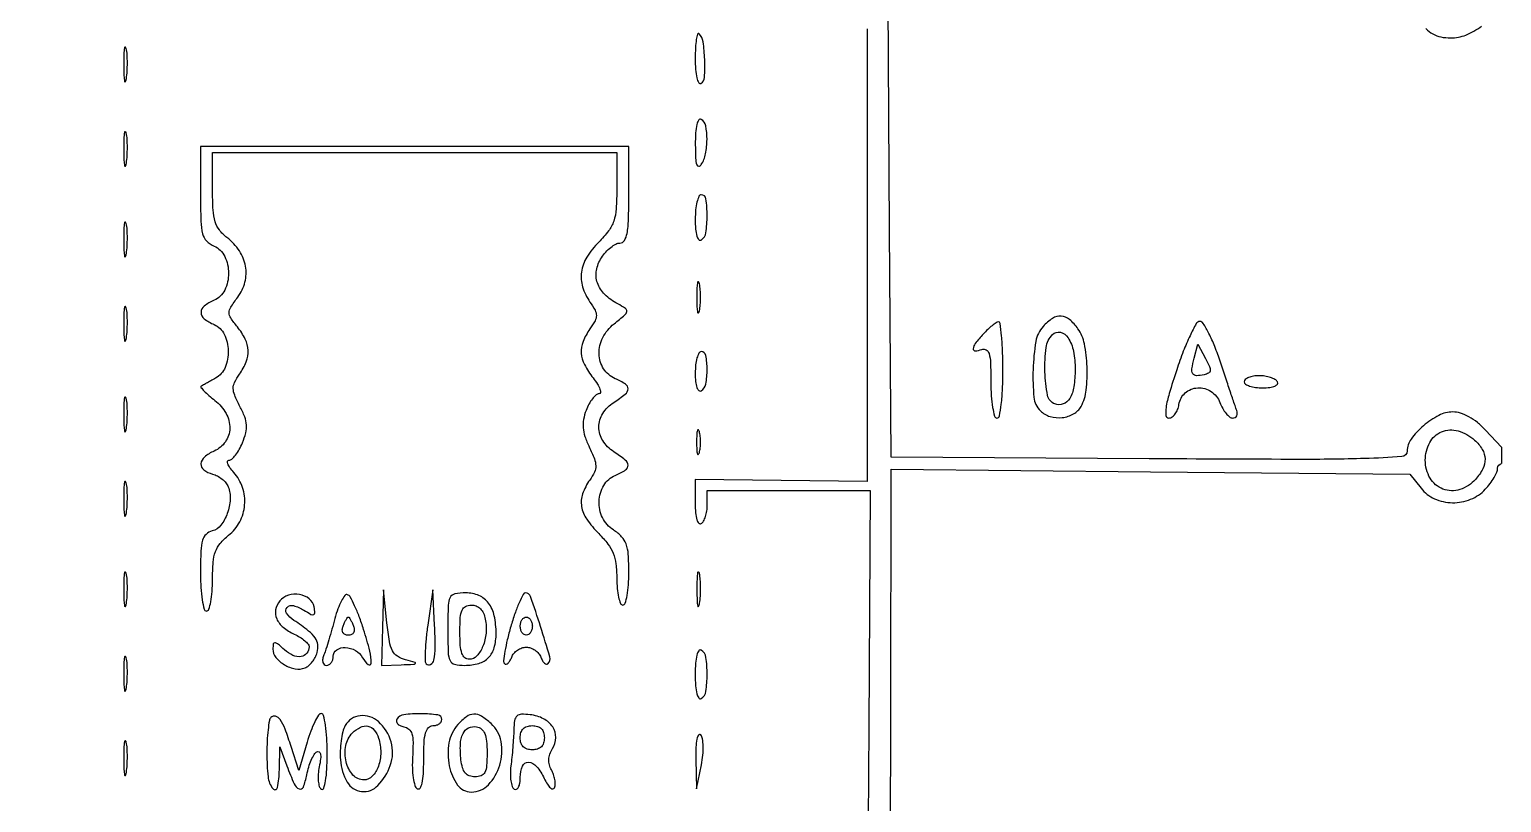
# Model space of a CAD drawing. Header units: millimetres. Extents: x 42961 to 43381, y 28224 to 28521.
# Drawn here: x 43066.76 to 43088.68, y 28339.44 to 28350.95 of the extents above; entities that cross this region are included whole.
import ezdxf

# ---------------------------------------------------------------- set-up
doc = ezdxf.new("R2010")
doc.units = ezdxf.units.MM

msp = doc.modelspace()

# ---------------------------------------------------------------- linework, layer by layer
msp.add_line((43088.679, 28344.732), (43088.679, 28344.489))
for points in [[(43088.679, 28344.732), (43088.441, 28344.987, 0.035109), (43088.32, 28345.099, 0.043929), (43088.193, 28345.185, 0.04916), (43088.067, 28345.238, 0.076894), (43087.952, 28345.256, 0.121249), (43087.745, 28345.205, 0.056384), (43087.515, 28345.05, 0.056906), (43087.331, 28344.852, 0.16022), (43087.273, 28344.676, -0.393369), (43087.195, 28344.591, -0.010349), (43086.638, 28344.563, -0.008223), (43085.675, 28344.55, -0.000875), (43083.434, 28344.559), (43079.594, 28344.583), (43079.57, 28347.973), (43079.546, 28351.363)], [(43079.235, 28350.959), (43079.235, 28347.591), (43079.235, 28344.223), (43077.955, 28344.238), (43076.676, 28344.252), (43076.676, 28343.896, 0.02008), (43076.681, 28343.753, 0.05248), (43076.7, 28343.652, 0.110055), (43076.729, 28343.6, 0.36386), (43076.765, 28343.595, 0.130646), (43076.8, 28343.631, 0.045439), (43076.829, 28343.698, 0.041396), (43076.849, 28343.782, 0.037634), (43076.855, 28343.869), (43076.855, 28344.089), (43078.069, 28344.089), (43079.282, 28344.089), (43079.259, 28340.564), (43079.235, 28337.039)], [(43087.549, 28350.966, 0.069892), (43087.657, 28350.884, 0.076149), (43087.776, 28350.84, 0.051338), (43087.921, 28350.825, 0.096379), (43088.147, 28350.868, 0.061464), (43088.381, 28350.999, 0.064415)], [(43066.552, 28337.403, 0.000673), (43066.551, 28339.77, 0.000667), (43066.542, 28342.348, 0.00081), (43066.527, 28344.762)], [(43079.58, 28337.083), (43079.587, 28340.743), (43079.594, 28344.403), (43083.454, 28344.367), (43087.314, 28344.33), (43087.48, 28344.12, 0.122326), (43087.681, 28343.964, 0.101027), (43087.946, 28343.905, 0.098721), (43088.218, 28343.956, 0.110905), (43088.437, 28344.106, 0.027063), (43088.507, 28344.19, 0.028583), (43088.567, 28344.279, 0.029783), (43088.608, 28344.362, 0.102457), (43088.62, 28344.42, -0.36535), (43088.679, 28344.489, -0.000236)]]:
    msp.add_lwpolyline(points, format="xyb")
for points in [[(43076.676, 28350.52, 0.017387), (43076.681, 28350.355, 0.039024), (43076.7, 28350.231, 0.065744), (43076.727, 28350.157, 0.433507), (43076.761, 28350.148, 0.245112), (43076.814, 28350.238, 0.023483), (43076.817, 28350.503, 0.026174), (43076.793, 28350.767, 0.162032), (43076.733, 28350.887, 0.564516), (43076.711, 28350.882, 0.036623), (43076.692, 28350.803, 0.025878), (43076.68, 28350.679, 0.012651)], [(43068.169, 28350.42, 0.006817), (43068.172, 28350.26, 0.040183), (43068.181, 28350.176, 0.720633), (43068.194, 28350.174, 0.075924), (43068.208, 28350.22, 0.022548), (43068.219, 28350.329, 0.015659), (43068.223, 28350.454, 0.015827), (43068.219, 28350.574, 0.031163), (43068.207, 28350.669, 0.248898), (43068.193, 28350.686, 0.49082), (43068.18, 28350.679, 0.030832), (43068.171, 28350.582, 0.00738)], [(43076.677, 28349.236, 0.009372), (43076.681, 28349.033, 0.06222), (43076.698, 28348.934, 0.369495), (43076.728, 28348.915, 0.219131), (43076.765, 28348.939, 0.095261), (43076.83, 28349.099, 0.048497), (43076.851, 28349.315, 0.047959), (43076.832, 28349.516, 0.209364), (43076.765, 28349.612, 0.409778), (43076.729, 28349.604, 0.084695), (43076.7, 28349.536, 0.042668), (43076.682, 28349.412, 0.015847)], [(43068.169, 28349.163, 0.006817), (43068.172, 28349.002, 0.040183), (43068.181, 28348.919, 0.720633), (43068.194, 28348.917, 0.075924), (43068.208, 28348.962, 0.022548), (43068.219, 28349.072, 0.015659), (43068.223, 28349.197, 0.015827), (43068.219, 28349.317, 0.031163), (43068.207, 28349.411, 0.248898), (43068.193, 28349.429, 0.49082), (43068.18, 28349.421, 0.030832), (43068.171, 28349.324, 0.00738)], [(43069.311, 28348.511, 0.006799), (43069.317, 28348.096, 0.056183), (43069.343, 28347.909, 0.128933), (43069.403, 28347.802, 0.098508), (43069.513, 28347.725, -0.177699), (43069.671, 28347.573, -0.113966), (43069.729, 28347.322, -0.113966), (43069.671, 28347.071, -0.177699), (43069.513, 28346.919, 0.061208), (43069.366, 28346.832, 0.232254), (43069.32, 28346.738, 0.232254), (43069.366, 28346.645, 0.061208), (43069.513, 28346.557, -0.1767), (43069.665, 28346.412, -0.107822), (43069.725, 28346.169, -0.106434), (43069.679, 28345.92, -0.168704), (43069.536, 28345.76, 0.000447), (43069.464, 28345.72, 0.000563), (43069.398, 28345.683, 0.000447), (43069.343, 28345.652, 0.004503), (43069.32, 28345.639, 0.464761), (43069.317, 28345.622, 0.018204), (43069.366, 28345.568, 0.021114), (43069.436, 28345.502, 0.011863), (43069.527, 28345.427, -0.099058), (43069.691, 28345.234, -0.132652), (43069.747, 28345.012, -0.149515), (43069.681, 28344.812, -0.137227), (43069.513, 28344.674, 0.069167), (43069.37, 28344.585, 0.206392), (43069.318, 28344.485, 0.255061), (43069.36, 28344.395, 0.09606), (43069.49, 28344.332, -0.059385), (43069.563, 28344.304, -0.047354), (43069.633, 28344.257, -0.048873), (43069.69, 28344.2, -0.081867), (43069.724, 28344.142, -0.106498), (43069.753, 28343.956, -0.072473), (43069.71, 28343.746, -0.076933), (43069.614, 28343.569, -0.166648), (43069.487, 28343.485, 0.127849), (43069.395, 28343.434, 0.133318), (43069.342, 28343.346, 0.05986), (43069.317, 28343.186, 0.009271), (43069.311, 28342.866, 0.014201), (43069.317, 28342.643, 0.024654), (43069.337, 28342.458, 0.022477), (43069.365, 28342.32, 0.344064), (43069.401, 28342.292, 0.326829), (43069.436, 28342.318, 0.029436), (43069.464, 28342.43, 0.029341), (43069.484, 28342.581, 0.018056), (43069.491, 28342.761, -0.018008), (43069.5, 28343.021, -0.069237), (43069.534, 28343.179, -0.091339), (43069.604, 28343.298, -0.046228), (43069.73, 28343.42, 0.104094), (43069.895, 28343.62, 0.100836), (43069.968, 28343.872, 0.100811), (43069.937, 28344.133, 0.10399), (43069.806, 28344.357, -0.026774), (43069.75, 28344.426, -0.063928), (43069.718, 28344.485, -0.150184), (43069.715, 28344.522, -0.350265), (43069.735, 28344.538, 0.189314), (43069.778, 28344.555, 0.041424), (43069.832, 28344.614, 0.037617), (43069.888, 28344.698, 0.028432), (43069.936, 28344.798, 0.035825), (43069.985, 28344.945, 0.07983), (43069.995, 28345.062, 0.074313), (43069.969, 28345.182, 0.027847), (43069.898, 28345.339, -0.019238), (43069.82, 28345.506, -0.096678), (43069.799, 28345.607, -0.1201), (43069.819, 28345.697, -0.036941), (43069.891, 28345.817, 0.057229), (43069.992, 28346.004, 0.10675), (43070.021, 28346.173, 0.105265), (43069.978, 28346.34, 0.05458), (43069.861, 28346.522, -0.021418), (43069.761, 28346.657, -0.15306), (43069.738, 28346.734, -0.140007), (43069.762, 28346.814, -0.016927), (43069.866, 28346.966, 0.095647), (43069.973, 28347.19, 0.109252), (43069.982, 28347.426, 0.10345), (43069.89, 28347.654, 0.078126), (43069.705, 28347.853, -0.060598), (43069.592, 28347.966, -0.093169), (43069.529, 28348.089, -0.059744), (43069.499, 28348.263, -0.012973), (43069.491, 28348.57), (43069.491, 28349.118), (43072.499, 28349.118), (43075.508, 28349.118), (43075.508, 28348.586, -0.01574), (43075.498, 28348.28, -0.065438), (43075.463, 28348.098, -0.081963), (43075.386, 28347.953, -0.033498), (43075.239, 28347.785, 0.058976), (43075.063, 28347.562, 0.101711), (43074.982, 28347.34, 0.110485), (43074.999, 28347.118, 0.078957), (43075.109, 28346.893, -0.027762), (43075.184, 28346.773, -0.125654), (43075.204, 28346.693, -0.125654), (43075.184, 28346.614, -0.027762), (43075.109, 28346.494, 0.057167), (43075.006, 28346.303, 0.11193), (43074.978, 28346.134, 0.104949), (43075.026, 28345.962, 0.046278), (43075.155, 28345.762, -0.0244), (43075.22, 28345.671, -0.053661), (43075.258, 28345.595, -0.110268), (43075.265, 28345.546, -0.389588), (43075.243, 28345.526, 0.181204), (43075.199, 28345.509, 0.047876), (43075.146, 28345.453, 0.042167), (43075.094, 28345.374, 0.03264), (43075.051, 28345.279, 0.044828), (43075.013, 28345.144, 0.068272), (43075.007, 28345.022, 0.060849), (43075.034, 28344.893, 0.028342), (43075.099, 28344.735, -0.018331), (43075.175, 28344.559, -0.090035), (43075.195, 28344.454, -0.116253), (43075.175, 28344.362, -0.040162), (43075.105, 28344.243, 0.069045), (43074.999, 28344.036, 0.125996), (43074.984, 28343.849, 0.110118), (43075.06, 28343.66, 0.045186), (43075.239, 28343.446, -0.032075), (43075.375, 28343.29, -0.068373), (43075.455, 28343.152, -0.066761), (43075.495, 28342.994, -0.029365), (43075.508, 28342.78, 0.021314), (43075.514, 28342.627, 0.03429), (43075.534, 28342.499, 0.037929), (43075.563, 28342.406, 0.308461), (43075.598, 28342.382, 0.330142), (43075.633, 28342.408, 0.027928), (43075.661, 28342.524, 0.028439), (43075.681, 28342.681, 0.017473), (43075.688, 28342.866, 0.015325), (43075.679, 28343.138, 0.071708), (43075.647, 28343.291, 0.105962), (43075.58, 28343.399, 0.055268), (43075.458, 28343.5, -0.134365), (43075.296, 28343.683, -0.123278), (43075.244, 28343.928, -0.128945), (43075.313, 28344.162, -0.153763), (43075.486, 28344.312, 0.036094), (43075.639, 28344.393, 0.275875), (43075.675, 28344.463, 0.212191), (43075.634, 28344.541, 0.022685), (43075.463, 28344.664, -0.106342), (43075.299, 28344.83, -0.142702), (43075.241, 28345.032, -0.142702), (43075.299, 28345.233, -0.106342), (43075.463, 28345.399, 0.022685), (43075.634, 28345.522, 0.212191), (43075.675, 28345.601, 0.275875), (43075.639, 28345.67, 0.036094), (43075.486, 28345.751, -0.146628), (43075.312, 28345.899, -0.139006), (43075.244, 28346.121, -0.1246), (43075.3, 28346.364, -0.106482), (43075.467, 28346.569, 0.00807), (43075.626, 28346.7, 0.172239), (43075.656, 28346.752, 0.300394), (43075.637, 28346.796, 0.023816), (43075.522, 28346.865, -0.070591), (43075.329, 28347.007, -0.114945), (43075.22, 28347.177, -0.128867), (43075.205, 28347.364, -0.102135), (43075.279, 28347.552, -0.038858), (43075.344, 28347.636, -0.041381), (43075.419, 28347.707, -0.045165), (43075.494, 28347.756, -0.122974), (43075.555, 28347.771, 0.263837), (43075.621, 28347.808, 0.089336), (43075.661, 28347.915, 0.038558), (43075.682, 28348.116, 0.007102), (43075.688, 28348.489), (43075.688, 28349.208), (43072.499, 28349.208), (43069.311, 28349.208)], [(43076.676, 28348.125, 0.019531), (43076.681, 28347.979, 0.051222), (43076.7, 28347.875, 0.106919), (43076.729, 28347.822, 0.369423), (43076.765, 28347.816, 0.222844), (43076.835, 28347.923, 0.035059), (43076.853, 28348.18, 0.03491), (43076.836, 28348.428, 0.373897), (43076.765, 28348.489, 0.297764), (43076.731, 28348.467, 0.042932), (43076.702, 28348.382, 0.03716), (43076.682, 28348.265, 0.02325)], [(43068.169, 28347.816, 0.006817), (43068.172, 28347.655, 0.040183), (43068.181, 28347.572, 0.720633), (43068.194, 28347.57, 0.075924), (43068.208, 28347.615, 0.022548), (43068.219, 28347.725, 0.015659), (43068.223, 28347.849, 0.015827), (43068.219, 28347.969, 0.031163), (43068.207, 28348.064, 0.248898), (43068.193, 28348.081, 0.49082), (43068.18, 28348.074, 0.030832), (43068.171, 28347.977, 0.00738)], [(43076.7, 28346.963, 0.008087), (43076.702, 28346.818, 0.039503), (43076.711, 28346.737, 0.611425), (43076.725, 28346.733, 0.142433), (43076.739, 28346.761, 0.029693), (43076.751, 28346.853, 0.017887), (43076.755, 28346.963, 0.017887), (43076.751, 28347.073, 0.029693), (43076.739, 28347.165, 0.142433), (43076.725, 28347.193, 0.611425), (43076.711, 28347.189, 0.039503), (43076.702, 28347.107, 0.008087)], [(43068.169, 28346.559, 0.006817), (43068.172, 28346.398, 0.040183), (43068.181, 28346.314, 0.720633), (43068.194, 28346.313, 0.075924), (43068.208, 28346.358, 0.022548), (43068.219, 28346.467, 0.015659), (43068.223, 28346.592, 0.015827), (43068.219, 28346.712, 0.031163), (43068.207, 28346.807, 0.248898), (43068.193, 28346.824, 0.49082), (43068.18, 28346.817, 0.030832), (43068.171, 28346.72, 0.00738)], [(43081.854, 28346.529, 0.143324), (43081.746, 28346.307, 0.03341), (43081.705, 28345.89, 0.032318), (43081.718, 28345.475, 0.173903), (43081.813, 28345.274, 0.125883), (43081.957, 28345.189, 0.098471), (43082.139, 28345.173, 0.101395), (43082.309, 28345.227, 0.142728), (43082.42, 28345.34, 0.094714), (43082.496, 28345.583, 0.038582), (43082.509, 28345.929, 0.03843), (43082.468, 28346.271, 0.104575), (43082.373, 28346.494, 0.062217), (43082.247, 28346.633, 0.16223), (43082.124, 28346.684, 0.16369), (43081.995, 28346.65, 0.063623)], [(43080.964, 28346.416, 0.018722), (43080.845, 28346.276, 0.14285), (43080.813, 28346.197, 0.465498), (43080.844, 28346.165, 0.073147), (43080.942, 28346.187, -0.228754), (43081.007, 28346.181, -0.193975), (43081.05, 28346.125, -0.05944), (43081.071, 28345.988, -0.008451), (43081.076, 28345.703, 0.015524), (43081.083, 28345.496, 0.025983), (43081.103, 28345.323, 0.024203), (43081.131, 28345.194, 0.339177), (43081.166, 28345.166, 0.358912), (43081.203, 28345.197, 0.01702), (43081.231, 28345.369, 0.020476), (43081.25, 28345.598, 0.010616), (43081.256, 28345.885, 0.008799), (43081.251, 28346.16, 0.014817), (43081.236, 28346.39, 0.008584), (43081.215, 28346.575, 0.408912), (43081.189, 28346.596, 0.121047), (43081.153, 28346.583, 0.020563), (43081.095, 28346.54, 0.021408), (43081.029, 28346.483, 0.017617)], [(43082.332, 28345.89, -0.036283), (43082.312, 28345.631, -0.096196), (43082.251, 28345.457, -0.170592), (43082.153, 28345.375, -0.184131), (43082.028, 28345.375, -0.260009), (43081.92, 28345.504, -0.038833), (43081.882, 28345.854, -0.040563), (43081.9, 28346.215, -0.165195), (43081.996, 28346.409, -0.262829), (43082.112, 28346.442, -0.190419), (43082.225, 28346.362, -0.095328), (43082.306, 28346.16, -0.049942)], [(43083.843, 28345.885, 0.006828), (43083.731, 28345.529, 0.032664), (43083.684, 28345.322, 0.073516), (43083.683, 28345.206, 0.375299), (43083.728, 28345.166, 0.153832), (43083.776, 28345.182, 0.081302), (43083.821, 28345.226, 0.068146), (43083.857, 28345.291, 0.055687), (43083.877, 28345.369, -0.179705), (43083.97, 28345.54, -0.169587), (43084.155, 28345.615, -0.158085), (43084.356, 28345.56, -0.15801), (43084.487, 28345.397, 0.035988), (43084.528, 28345.309, 0.045109), (43084.579, 28345.234, 0.051702), (43084.631, 28345.182, 0.170793), (43084.676, 28345.166, 0.123002), (43084.712, 28345.175, 0.148208), (43084.736, 28345.199, 0.12912), (43084.745, 28345.236, 0.083228), (43084.736, 28345.279, -0.006641), (43084.711, 28345.351, -0.00058), (43084.648, 28345.536, -0.000761), (43084.575, 28345.757, -0.000592), (43084.495, 28345.997, 0.015088), (43084.41, 28346.23, 0.022875), (43084.322, 28346.425, 0.019264), (43084.239, 28346.574, 0.261508), (43084.187, 28346.603, 0.272821), (43084.133, 28346.572, 0.014763), (43084.041, 28346.392, 0.019657), (43083.941, 28346.16, 0.012747)], [(43084.251, 28345.81, -0.052424), (43084.137, 28345.796, -0.265685), (43084.083, 28345.826, -0.177653), (43084.069, 28345.9, -0.02393), (43084.102, 28346.057), (43084.157, 28346.266), (43084.272, 28346.053, -0.01737), (43084.33, 28345.935, -0.127999), (43084.341, 28345.873, -0.245284), (43084.317, 28345.835, -0.076258)], [(43076.676, 28345.835, 0.023007), (43076.681, 28345.708, 0.059005), (43076.7, 28345.619, 0.125298), (43076.73, 28345.574, 0.336396), (43076.765, 28345.571, 0.213263), (43076.834, 28345.671, 0.044219), (43076.853, 28345.89, 0.045637), (43076.834, 28346.097, 0.361738), (43076.765, 28346.154, 0.280045), (43076.731, 28346.133, 0.051215), (43076.702, 28346.06, 0.04194), (43076.682, 28345.957, 0.02657)], [(43084.848, 28345.705, 0.257909), (43084.867, 28345.671, 0.061379), (43084.929, 28345.642, 0.048032), (43085.018, 28345.622, 0.031003), (43085.123, 28345.616, 0.027979), (43085.229, 28345.621, 0.069343), (43085.305, 28345.641, 0.145541), (43085.341, 28345.67, 0.297719), (43085.342, 28345.705, 0.130646), (43085.306, 28345.74, 0.045439), (43085.239, 28345.769, 0.041396), (43085.156, 28345.789, 0.037634), (43085.068, 28345.795, 0.039081), (43084.984, 28345.789, 0.058208), (43084.913, 28345.769, 0.076538), (43084.864, 28345.74, 0.222681)], [(43068.169, 28345.211, 0.006817), (43068.172, 28345.051, 0.040183), (43068.181, 28344.967, 0.720633), (43068.194, 28344.965, 0.075924), (43068.208, 28345.011, 0.022548), (43068.219, 28345.12, 0.015659), (43068.223, 28345.245, 0.015827), (43068.219, 28345.365, 0.031163), (43068.207, 28345.46, 0.248898), (43068.193, 28345.477, 0.49082), (43068.18, 28345.47, 0.030832), (43068.171, 28345.373, 0.00738)], [(43076.696, 28344.807, 0.011065), (43076.699, 28344.695, 0.052887), (43076.708, 28344.631, 0.542911), (43076.722, 28344.627, 0.161593), (43076.737, 28344.65, 0.039571), (43076.75, 28344.722, 0.024357), (43076.754, 28344.807, 0.024357), (43076.75, 28344.893, 0.039571), (43076.737, 28344.964, 0.161593), (43076.722, 28344.988, 0.542911), (43076.708, 28344.983, 0.052887), (43076.699, 28344.92, 0.011065)], [(43088.277, 28344.838, -0.073135), (43088.392, 28344.699, -0.129862), (43088.433, 28344.556, -0.125464), (43088.4, 28344.409, -0.065838), (43088.292, 28344.253, -0.13141), (43088.059, 28344.102, -0.170563), (43087.807, 28344.109, -0.171484), (43087.615, 28344.271, -0.132849), (43087.543, 28344.538, -0.123608), (43087.609, 28344.801, -0.17431), (43087.787, 28344.961, -0.16831), (43088.031, 28344.975, -0.114782)], [(43068.169, 28343.954, 0.006817), (43068.172, 28343.793, 0.040183), (43068.181, 28343.71, 0.720633), (43068.194, 28343.708, 0.075924), (43068.208, 28343.753, 0.022548), (43068.219, 28343.863, 0.015659), (43068.223, 28343.987, 0.015827), (43068.219, 28344.108, 0.031163), (43068.207, 28344.202, 0.248898), (43068.193, 28344.219, 0.49082), (43068.18, 28344.212, 0.030832), (43068.171, 28344.115, 0.00738)], [(43068.169, 28342.607, 0.006817), (43068.172, 28342.446, 0.040183), (43068.181, 28342.363, 0.720633), (43068.194, 28342.361, 0.075924), (43068.208, 28342.406, 0.022548), (43068.219, 28342.516, 0.015659), (43068.223, 28342.64, 0.015827), (43068.219, 28342.76, 0.031163), (43068.207, 28342.855, 0.248898), (43068.193, 28342.872, 0.49082), (43068.18, 28342.865, 0.030832), (43068.171, 28342.768, 0.00738)], [(43076.701, 28342.607, 0.006817), (43076.704, 28342.446, 0.040183), (43076.713, 28342.363, 0.720633), (43076.726, 28342.361, 0.075924), (43076.74, 28342.406, 0.022548), (43076.752, 28342.516, 0.015659), (43076.755, 28342.64, 0.015827), (43076.751, 28342.76, 0.031163), (43076.739, 28342.855, 0.248898), (43076.725, 28342.872, 0.49082), (43076.712, 28342.865, 0.030832), (43076.703, 28342.768, 0.00738)], [(43070.492, 28342.443, 0.12784), (43070.43, 28342.312, 0.150077), (43070.446, 28342.177, 0.118866), (43070.542, 28342.051, 0.064662), (43070.708, 28341.947, -0.030365), (43070.792, 28341.903, -0.038798), (43070.863, 28341.851, -0.042957), (43070.913, 28341.801, -0.175523), (43070.928, 28341.761, -0.168038), (43070.894, 28341.663, -0.196664), (43070.809, 28341.614, -0.138325), (43070.688, 28341.632, -0.07863), (43070.563, 28341.714, 0.009101), (43070.459, 28341.805, 0.158951), (43070.417, 28341.821, 0.390218), (43070.395, 28341.803, 0.037829), (43070.389, 28341.726, 0.172817), (43070.433, 28341.602, 0.089483), (43070.56, 28341.493, 0.085948), (43070.722, 28341.433, 0.139078), (43070.867, 28341.446, 0.086449), (43070.921, 28341.478, 0.048584), (43070.974, 28341.534, 0.046585), (43071.018, 28341.602, 0.055879), (43071.046, 28341.673, 0.087268), (43071.056, 28341.794, 0.132693), (43071.019, 28341.891, 0.073154), (43070.92, 28341.995, 0.013213), (43070.703, 28342.154, -0.084743), (43070.593, 28342.261, -0.362634), (43070.599, 28342.347, -0.275165), (43070.696, 28342.373, -0.072704), (43070.85, 28342.306, 0.012439), (43070.956, 28342.243, 0.206847), (43070.996, 28342.239, 0.348621), (43071.014, 28342.265, 0.027514), (43071.002, 28342.354, 0.17869), (43070.93, 28342.474, 0.126442), (43070.785, 28342.539, 0.118142), (43070.62, 28342.528, 0.145946)], [(43071.312, 28342.181, -0.003989), (43071.268, 28342.023, -0.003909), (43071.222, 28341.865, -0.00385), (43071.179, 28341.726, -0.014752), (43071.149, 28341.641, 0.049255), (43071.131, 28341.579, 0.103692), (43071.133, 28341.528, 0.160564), (43071.153, 28341.497, 0.174699), (43071.187, 28341.484, 0.134459), (43071.225, 28341.495, 0.100435), (43071.258, 28341.524, 0.087143), (43071.279, 28341.567, 0.072144), (43071.287, 28341.619, -0.252961), (43071.339, 28341.715, -0.158629), (43071.466, 28341.75, -0.118411), (43071.618, 28341.705, -0.135728), (43071.725, 28341.597, 0.088027), (43071.808, 28341.495, 0.629031), (43071.851, 28341.514, 0.071707), (43071.831, 28341.697, 0.013663), (43071.739, 28342.018, 0.013118), (43071.674, 28342.208, 0.018655), (43071.605, 28342.372, 0.014906), (43071.54, 28342.502, 0.191172), (43071.499, 28342.536, 0.322666), (43071.46, 28342.524, 0.039465), (43071.409, 28342.444, 0.034856), (43071.357, 28342.326, 0.021236)], [(43072.02, 28342.046), (43072.005, 28341.484), (43072.297, 28341.493, 0.001928), (43072.486, 28341.5, 0.195664), (43072.509, 28341.51, 0.561168), (43072.506, 28341.524, 0.003867), (43072.365, 28341.564, -0.077154), (43072.243, 28341.619, -0.132835), (43072.17, 28341.701, -0.076139), (43072.124, 28341.841, -0.013531), (43072.087, 28342.116), (43072.035, 28342.607)], [(43072.694, 28342.083, 0.010426), (43072.669, 28341.878, 0.015273), (43072.657, 28341.697, 0.010596), (43072.654, 28341.549, 0.198018), (43072.672, 28341.507, 0.334352), (43072.737, 28341.497, 0.216251), (43072.785, 28341.562, 0.054615), (43072.805, 28341.751, 0.011769), (43072.796, 28342.08), (43072.769, 28342.607)], [(43072.993, 28342.023, 0.006938), (43072.998, 28341.674, 0.102576), (43073.026, 28341.555, 0.234051), (43073.094, 28341.5, 0.053682), (43073.245, 28341.484, 0.068886), (43073.453, 28341.513, 0.129865), (43073.599, 28341.599, 0.128639), (43073.683, 28341.746, 0.066943), (43073.712, 28341.957, 0.052197), (43073.684, 28342.222, 0.108783), (43073.599, 28342.411, 0.133376), (43073.456, 28342.522, 0.099929), (43073.26, 28342.562, 0.045826), (43073.097, 28342.547, 0.236432), (43073.027, 28342.494, 0.108388), (43072.998, 28342.378, 0.00677)], [(43073.93, 28342.061, 0.011348), (43073.878, 28341.866, 0.017002), (43073.843, 28341.693, 0.012014), (43073.822, 28341.551, 0.230682), (43073.836, 28341.51, 0.252423), (43073.86, 28341.502, 0.132438), (43073.889, 28341.517, 0.078205), (43073.918, 28341.553, 0.040493), (43073.944, 28341.606, -0.08584), (43073.977, 28341.662, -0.066279), (43074.031, 28341.71, -0.066016), (43074.095, 28341.743, -0.083559), (43074.161, 28341.754, -0.083559), (43074.226, 28341.743, -0.066016), (43074.291, 28341.71, -0.066279), (43074.344, 28341.662, -0.08584), (43074.378, 28341.606, 0.039452), (43074.403, 28341.553, 0.076223), (43074.432, 28341.516, 0.129592), (43074.461, 28341.502, 0.25861), (43074.484, 28341.508, 0.272526), (43074.511, 28341.611, 0.00777), (43074.374, 28342.06, 0.007356), (43074.224, 28342.507, 0.317966), (43074.147, 28342.562, 0.284094), (43074.113, 28342.541, 0.013882), (43074.054, 28342.415, 0.019061), (43073.991, 28342.253, 0.012231)], [(43073.551, 28342.172, -0.06917), (43073.562, 28341.964, -0.07402), (43073.515, 28341.767, -0.0908), (43073.424, 28341.624, -0.209406), (43073.311, 28341.574, -0.181408), (43073.246, 28341.598, -0.131955), (43073.203, 28341.662, -0.065718), (43073.179, 28341.781, -0.016423), (43073.173, 28341.978, -0.014424), (43073.179, 28342.195, -0.084876), (43073.205, 28342.306, -0.178008), (43073.256, 28342.362, -0.117983), (43073.342, 28342.382, -0.097841), (43073.415, 28342.368, -0.099682), (43073.477, 28342.327, -0.088485), (43073.523, 28342.26, -0.060411)], [(43071.589, 28342.068, -0.074756), (43071.601, 28342.013, -0.14841), (43071.591, 28341.97, -0.165571), (43071.56, 28341.943, -0.098585), (43071.511, 28341.933, -0.098585), (43071.463, 28341.943, -0.165571), (43071.432, 28341.97, -0.14841), (43071.422, 28342.013, -0.074756), (43071.434, 28342.068, -0.015549), (43071.456, 28342.12, -0.023203), (43071.478, 28342.163, -0.019892), (43071.499, 28342.196, -0.247326), (43071.511, 28342.203, -0.247326), (43071.524, 28342.196, -0.019892), (43071.545, 28342.163, -0.023203), (43071.567, 28342.12, -0.015549)], [(43074.251, 28342.068, -0.064853), (43074.244, 28342.016, -0.082425), (43074.224, 28341.973, -0.098894), (43074.195, 28341.944, -0.148195), (43074.161, 28341.933, -0.148195), (43074.127, 28341.944, -0.098894), (43074.097, 28341.973, -0.082425), (43074.078, 28342.016, -0.064853), (43074.071, 28342.068, -0.064853), (43074.078, 28342.119, -0.082425), (43074.097, 28342.163, -0.098894), (43074.127, 28342.192, -0.148195), (43074.161, 28342.203, -0.148195), (43074.195, 28342.192, -0.098894), (43074.224, 28342.163, -0.082425), (43074.244, 28342.119, -0.064853)], [(43068.169, 28341.349, 0.006817), (43068.172, 28341.189, 0.040183), (43068.181, 28341.105, 0.720633), (43068.194, 28341.104, 0.075924), (43068.208, 28341.149, 0.022548), (43068.219, 28341.258, 0.015659), (43068.223, 28341.383, 0.015827), (43068.219, 28341.503, 0.031163), (43068.207, 28341.598, 0.248898), (43068.193, 28341.615, 0.49082), (43068.18, 28341.608, 0.030832), (43068.171, 28341.511, 0.00738)], [(43076.676, 28341.349, 0.016707), (43076.681, 28341.181, 0.044569), (43076.7, 28341.062, 0.089468), (43076.729, 28340.998, 0.400129), (43076.765, 28340.99, 0.222183), (43076.835, 28341.096, 0.035689), (43076.853, 28341.349, 0.035689), (43076.835, 28341.603, 0.222183), (43076.765, 28341.709, 0.400129), (43076.729, 28341.701, 0.089468), (43076.7, 28341.637, 0.044569), (43076.681, 28341.518, 0.016707)], [(43070.36, 28340.707, 0.155822), (43070.336, 28340.661, 0.013222), (43070.317, 28340.525, 0.016524), (43070.303, 28340.358, 0.012028), (43070.299, 28340.172, 0.026612), (43070.317, 28339.825, 0.138076), (43070.388, 28339.648, 0.644499), (43070.457, 28339.664, 0.044122), (43070.485, 28339.93), (43070.492, 28340.272), (43070.598, 28339.986, 0.014233), (43070.706, 28339.718, 0.187892), (43070.779, 28339.644, 0.434282), (43070.842, 28339.67, 0.037948), (43070.894, 28339.855, -0.024904), (43070.922, 28339.969, -0.028526), (43070.961, 28340.074, -0.029483), (43071.004, 28340.157, -0.122674), (43071.043, 28340.198, -0.276986), (43071.076, 28340.198, -0.224231), (43071.097, 28340.168, -0.071375), (43071.099, 28340.094, -0.018395), (43071.079, 28339.975, 0.03135), (43071.064, 28339.864, 0.041112), (43071.065, 28339.761, 0.046491), (43071.08, 28339.681, 0.186899), (43071.11, 28339.641, 0.481947), (43071.146, 28339.654, 0.041803), (43071.173, 28339.763, 0.028602), (43071.191, 28339.938, 0.01162), (43071.197, 28340.177, 0.013891), (43071.191, 28340.402, 0.022811), (43071.171, 28340.593, 0.018991), (43071.144, 28340.738, 0.350381), (43071.11, 28340.766, 0.258195), (43071.069, 28340.743, 0.024762), (43071.012, 28340.641, 0.026625), (43070.953, 28340.504, 0.017719), (43070.899, 28340.341), (43070.775, 28339.917), (43070.661, 28340.274, 0.013262), (43070.57, 28340.534, 0.060979), (43070.496, 28340.676, 0.171486), (43070.428, 28340.725, 0.274163)], [(43071.467, 28340.588, 0.060881), (43071.43, 28340.493, 0.026488), (43071.404, 28340.359, 0.025733), (43071.391, 28340.213, 0.031133), (43071.394, 28340.075, 0.108307), (43071.496, 28339.746, 0.241348), (43071.71, 28339.606, 0.23416), (43071.953, 28339.696, 0.104209), (43072.137, 28339.995, 0.15541), (43072.149, 28340.343, 0.143997), (43071.959, 28340.646, 0.208118), (43071.687, 28340.734, 0.250791)], [(43072.234, 28340.683, 0.179523), (43072.227, 28340.649, 0.14782), (43072.243, 28340.615, 0.102059), (43072.282, 28340.587, 0.057498), (43072.338, 28340.57, -0.133704), (43072.413, 28340.533, -0.142584), (43072.457, 28340.463, -0.071466), (43072.475, 28340.341, -0.014601), (43072.468, 28340.123, 0.022186), (43072.465, 28339.959, 0.029877), (43072.478, 28339.811, 0.030254), (43072.502, 28339.695, 0.189588), (43072.538, 28339.647, 0.403445), (43072.579, 28339.656, 0.094165), (43072.61, 28339.728, 0.041466), (43072.629, 28339.869, 0.01229), (43072.634, 28340.087, -0.011922), (43072.64, 28340.337, -0.05402), (43072.663, 28340.48, -0.117753), (43072.704, 28340.557, -0.212721), (43072.769, 28340.586, 0.064853), (43072.82, 28340.593, 0.082425), (43072.864, 28340.612, 0.098894), (43072.893, 28340.642, 0.148195), (43072.903, 28340.676, 0.37326), (43072.844, 28340.745, 0.032928), (43072.595, 28340.764, 0.033294), (43072.338, 28340.749, 0.227363)], [(43073.142, 28340.601, 0.140945), (43073.01, 28340.332, 0.093292), (43073.014, 28339.986, 0.107815), (43073.138, 28339.702, 0.240635), (43073.342, 28339.598, 0.203701), (43073.597, 28339.707, 0.121759), (43073.765, 28339.997, 0.11382), (43073.785, 28340.349, 0.167604), (43073.637, 28340.617, 0.044314), (43073.493, 28340.726, 0.148557), (43073.38, 28340.757, 0.153687), (43073.271, 28340.719, 0.04848)], [(43073.975, 28340.525, -0.00927), (43073.97, 28340.407, -0.004896), (43073.96, 28340.262, -0.004869), (43073.946, 28340.113, -0.007497), (43073.931, 28339.984, 0.030514), (43073.924, 28339.87, 0.039011), (43073.931, 28339.765, 0.043261), (43073.951, 28339.682, 0.175877), (43073.982, 28339.642, 0.263546), (43074.016, 28339.641, 0.157627), (43074.045, 28339.67, 0.080994), (43074.065, 28339.732, 0.036263), (43074.071, 28339.817, -0.098616), (43074.104, 28339.983, -0.316381), (43074.194, 28340.041, -0.212538), (43074.314, 28339.98, -0.061564), (43074.428, 28339.8, 0.028479), (43074.475, 28339.713, 0.073022), (43074.521, 28339.658, 0.185484), (43074.558, 28339.644, 0.313595), (43074.583, 28339.662, 0.089854), (43074.592, 28339.715, 0.04158), (43074.586, 28339.784, 0.039408), (43074.566, 28339.858, 0.044), (43074.536, 28339.926, -0.064301), (43074.505, 28340.004, -0.075611), (43074.497, 28340.083, -0.072947), (43074.512, 28340.163, -0.05467), (43074.551, 28340.244, 0.136684), (43074.6, 28340.408, 0.150238), (43074.554, 28340.566, 0.129004), (43074.418, 28340.688, 0.089518), (43074.219, 28340.749, 0.035696), (43074.088, 28340.755, 0.181983), (43074.022, 28340.729, 0.17144), (43073.987, 28340.663, 0.030956)], [(43071.962, 28340.4, -0.077711), (43071.995, 28340.187, -0.083972), (43071.96, 28339.981, -0.104716), (43071.869, 28339.832, -0.206738), (43071.744, 28339.778, -0.216127), (43071.581, 28339.851, -0.121063), (43071.479, 28340.048, -0.10745), (43071.474, 28340.289, -0.149784), (43071.574, 28340.478, -0.081254), (43071.693, 28340.563, -0.16656), (43071.804, 28340.578, -0.175944), (43071.898, 28340.521, -0.092194)], [(43073.577, 28340.181, -0.017502), (43073.57, 28339.988, -0.099078), (43073.543, 28339.89, -0.184006), (43073.489, 28339.84, -0.094755), (43073.397, 28339.823, -0.087649), (43073.313, 28339.838, -0.134353), (43073.252, 28339.881, -0.104182), (43073.212, 28339.958, -0.03943), (43073.189, 28340.077, -0.038159), (43073.18, 28340.308, -0.100463), (43073.219, 28340.468, -0.168082), (43073.302, 28340.553, -0.165459), (43073.42, 28340.569, -0.125602), (43073.494, 28340.534, -0.124532), (43073.543, 28340.467, -0.074795), (43073.569, 28340.357, -0.021641)], [(43074.43, 28340.406, -0.072254), (43074.419, 28340.328, -0.124864), (43074.385, 28340.272, -0.124864), (43074.329, 28340.238, -0.072254), (43074.251, 28340.227, -0.072254), (43074.172, 28340.238, -0.124864), (43074.116, 28340.272, -0.124864), (43074.082, 28340.328, -0.072254), (43074.071, 28340.406, -0.072254), (43074.082, 28340.485, -0.124864), (43074.116, 28340.541, -0.124864), (43074.172, 28340.575, -0.072254), (43074.251, 28340.586, -0.072254), (43074.329, 28340.575, -0.124864), (43074.385, 28340.541, -0.124864), (43074.419, 28340.485, -0.072254)], [(43068.169, 28340.092, 0.006817), (43068.172, 28339.932, 0.040183), (43068.181, 28339.848, 0.720633), (43068.194, 28339.846, 0.075924), (43068.208, 28339.891, 0.022548), (43068.219, 28340.001, 0.015659), (43068.223, 28340.126, 0.015827), (43068.219, 28340.246, 0.031163), (43068.207, 28340.34, 0.248898), (43068.193, 28340.358, 0.49082), (43068.18, 28340.35, 0.030832), (43068.171, 28340.254, 0.00738)], [(43076.686, 28340.088), (43076.696, 28339.643), (43076.767, 28340.002, 0.023613), (43076.789, 28340.148, 0.031008), (43076.794, 28340.282, 0.032899), (43076.784, 28340.391, 0.152886), (43076.757, 28340.447, 0.472237), (43076.725, 28340.445, 0.105389), (43076.701, 28340.387, 0.040665), (43076.687, 28340.265, 0.013965)]]:
    msp.add_lwpolyline(points, format="xyb", close=True)

doc.saveas('drawing.dxf')
